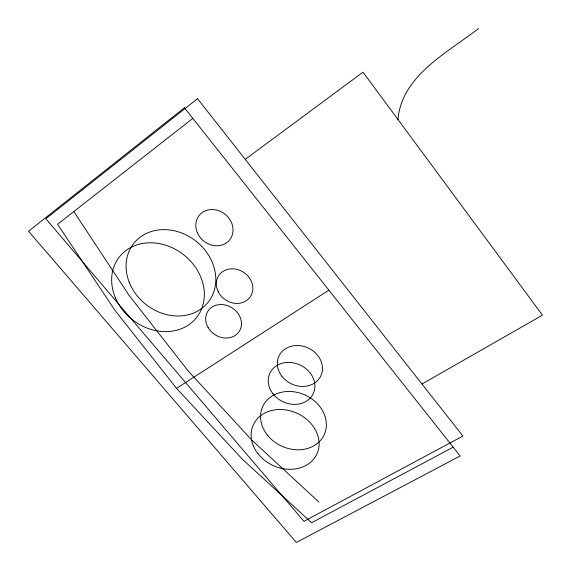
<?xml version="1.0" encoding="UTF-8"?>
<svg xmlns="http://www.w3.org/2000/svg" width="571" height="571" viewBox="0 0 571 571"><rect width="100%" height="100%" fill="white"/><g stroke="black" fill="none" stroke-linecap="round" stroke-linejoin="round"><path stroke-width="0.86" d="M397.966 119.617C401.52 75.736 447.614 52.553 478.548 28.557M192.812 118.383L57.578 224.275L114.992 310.353L176.567 388.359L242.125 458.97L311.588 522.729L453.196 447.157M245.245 159.366L363.013 72.16L542.45 315.156L421.976 384.019M176.567 388.359L328.867 290.175M318.811 501.959L251.661 439.92L188.401 371.243L129.132 295.435L74.044 211.891M184.404 107.769L28.55 231.248L296.342 542.443L460.176 455.972L184.404 107.769M197.509 98.69L45.844 218.743L303.943 521.33L462.917 436.058L197.509 98.69M208.187 327.704A18.657 15.909 32.5 0 0 239.199 331.487A18.657 15.909 32.5 0 0 223.332 304.686A18.657 15.909 32.5 0 0 208.187 327.704M129.196 282.16A47.422 40.363 38.1 0 0 206.045 304.636A47.422 40.363 38.1 0 0 177.631 231.619A47.422 40.363 38.1 0 0 129.196 282.16M267.892 435.723A33.832 28.122 24.4 0 0 324.207 434.717A33.832 28.122 24.4 0 0 288.227 391.47A33.832 28.122 24.4 0 0 267.892 435.723M197.266 232.525A19.528 17.144 39.2 0 0 229.249 240.377A19.528 17.144 39.2 0 0 216.759 210.114A19.528 17.144 39.2 0 0 197.266 232.525M218.215 291.71A19.014 16.495 33.9 0 0 249.798 297.498A19.014 16.495 33.9 0 0 235.723 269.119A19.014 16.495 33.9 0 0 218.215 291.71M281.867 376.189A23.168 19.792 25.6 0 0 320.688 376.21A23.168 19.792 25.6 0 0 297.156 345.505A23.168 19.792 25.6 0 0 281.867 376.189M115.492 298.005A49.085 41.376 37.7 0 0 195.253 319.125A49.085 41.376 37.7 0 0 163.242 244.495A49.085 41.376 37.7 0 0 115.492 298.005M272.981 393.797A23.968 20.27 25.6 0 0 313.065 393.99A23.968 20.27 25.6 0 0 288.655 362.378A23.968 20.27 25.6 0 0 272.981 393.797M257.999 453.724A34.967 28.75 24.4 0 0 316.413 454.973A34.967 28.75 24.4 0 0 280.946 409.507A34.967 28.75 24.4 0 0 257.999 453.724"/></g></svg>
